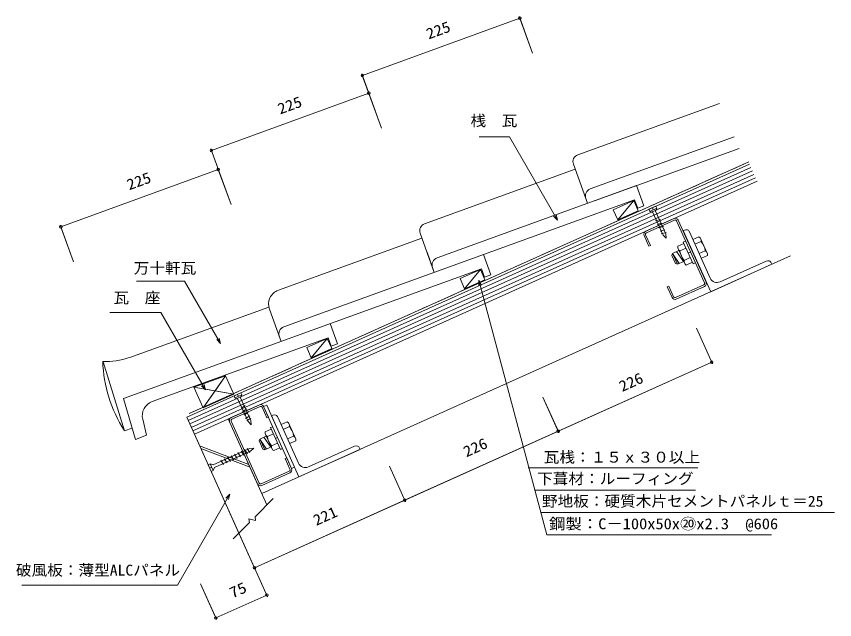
# Model space of a CAD drawing. Units: millimetres, scale not verified. Extents: x -556 to 542, y -405 to 405.
import ezdxf
from ezdxf.enums import TextEntityAlignment as Align

# ---------------------------------------------------------------- set-up
doc = ezdxf.new("R2010")
doc.units = ezdxf.units.MM
doc.header["$LTSCALE"] = 10
doc.linetypes.add('DASHED3', pattern=[4, 3, -1])
for name, color, linetype, lineweight in [('0-0_1', 2, 'Continuous', 18), ('0-1_2', 2, 'Continuous', 18), ('0-2_3', 2, 'Continuous', 18)]:
    doc.layers.add(name, color=color, linetype=linetype, lineweight=lineweight)
doc.styles.add('ＭＳ ゴシック', font='')
doc.styles.get('ＭＳ ゴシック').set_extended_font_data('MS Gothic')

msp = doc.modelspace()

# ---------------------------------------------------------------- linework, layer by layer
at = {"layer": '0-0_1'}
for p, q in [((-91.5, 325.61), (119.85, 402.79)), ((118.99, 405.14), (137, 355.82)), ((-92.36, 327.96), (-74.35, 278.65)), ((-294.24, 224.86), (-82.89, 302.04)), ((-83.75, 304.39), (-65.74, 255.07)), ((-295.1, 227.21), (-277.09, 177.9)), ((-496.35, 122.38), (-285, 199.56)), ((-285.86, 201.91), (-267.85, 152.59)), ((-317.04, -156.03), (438.21, 183.83)), ((272.69, 157.76), (245.33, 145.45)), ((272.69, 157.76), (251.49, 131.77)), ((278.84, 144.08), (272.69, 157.76)), ((245.33, 145.45), (251.49, 131.77)), ((251.49, 131.77), (278.84, 144.08)), ((293.2, 145.99), (302.32, 150.1)), ((293.2, 145.99), (294.43, 143.26)), ((294.43, 143.26), (303.55, 147.36)), ((294.43, 143.26), (298.4, 141.75)), ((297.76, 148.05), (298.99, 145.31)), ((303.55, 147.36), (302.05, 143.39)), ((302.05, 143.39), (315.69, 113.08)), ((302.32, 150.1), (303.55, 147.36)), ((326.55, 133.59), (288.8, 116.6)), ((298.4, 141.75), (312.04, 111.44)), ((308.49, 132.1), (301.99, 130.33)), ((-497.21, 124.73), (-479.2, 75.41)), ((327.5, 131.49), (289.74, 114.5)), ((310.54, 127.54), (304.04, 125.77)), ((312.59, 122.98), (306.1, 121.21)), ((367.65, 47.14), (330.14, 130.49)), ((332.24, 131.43), (369.74, 48.08)), ((293.08, 96.59), (286.64, 110.91)), ((295.18, 97.54), (288.74, 111.86)), ((314.64, 118.42), (308.15, 116.66)), ((316.18, 115.01), (309.68, 113.24)), ((316.16, 107.15), (312.04, 111.44)), ((316.16, 107.15), (315.69, 113.08)), ((340.91, 118.12), (339.09, 117.3)), ((376.02, 35.22), (339.09, 117.3)), ((347.52, 115.61), (375.42, 53.6)), ((331.94, 96.38), (340.08, 100.04)), ((341.94, 103.23), (339.2, 101.99)), ((352.33, 72.82), (339.2, 101.99)), ((360.24, 109.11), (352.09, 105.45)), ((363.08, 102.79), (354.94, 99.13)), ((361.97, 107.86), (360.24, 109.11)), ((361.97, 107.86), (371.82, 85.97)), ((295.18, 97.54), (293.08, 96.59)), ((333.37, 90.6), (324.7, 86.7)), ((330.26, 89.2), (339.4, 75.77)), ((331.72, 94.25), (331.94, 96.38)), ((341.57, 72.36), (331.72, 94.25)), ((334.78, 90.06), (342.92, 93.72)), ((348.5, 88.64), (345.77, 87.4)), ((368.76, 90.16), (360.62, 86.49)), ((-226.31, -235.82), (483.35, 83.52)), ((324.7, 86.7), (323.7, 84.05)), ((323.7, 84.05), (328.62, 73.11)), ((324.7, 86.7), (333.84, 73.27)), ((324.7, 86.7), (331.27, 72.11)), ((340.47, 77.42), (348.61, 81.09)), ((371.61, 83.84), (363.47, 80.17)), ((371.82, 85.97), (371.61, 83.84)), ((328.62, 73.11), (331.27, 72.11)), ((339.93, 76.01), (331.27, 72.11)), ((341.57, 72.36), (343.31, 71.11)), ((343.31, 71.11), (351.45, 74.77)), ((355.07, 74.05), (352.33, 72.82)), ((450.66, 76.49), (388.65, 48.58)), ((66.92, 65.16), (39.56, 52.85)), ((66.92, 65.16), (45.72, 39.17)), ((73.08, 51.48), (66.92, 65.16)), ((39.56, 52.85), (45.72, 39.17)), ((45.72, 39.17), (73.08, 51.48)), ((64.62, 50.75), (156.25, -291.2)), ((366.64, 44.49), (328.89, 27.5)), ((319.8, 42.82), (317.71, 41.88)), ((324.15, 27.56), (317.71, 41.88)), ((326.25, 28.51), (319.8, 42.82)), ((367.59, 42.39), (329.83, 25.41)), ((378.44, -61.54), (356.89, -13.66)), ((-138.85, -27.43), (-166.2, -39.75)), ((-138.85, -27.43), (-160.05, -53.42)), ((-132.69, -41.11), (-138.85, -27.43)), ((-166.2, -39.75), (-160.05, -53.42)), ((-160.05, -53.42), (-132.69, -41.11)), ((171.32, -152), (377.41, -59.26)), ((-317.55, -93.07), (-264.03, -102.36)), ((-254.69, -100.56), (-263.81, -104.66)), ((-263.81, -104.66), (-262.58, -107.4)), ((-253.46, -103.3), (-262.58, -107.4)), ((-262.58, -107.4), (-258.61, -108.9)), ((-259.25, -102.61), (-258.02, -105.35)), ((-258.61, -108.9), (-244.97, -139.22)), ((-253.46, -103.3), (-254.97, -107.26)), ((-254.97, -107.26), (-241.33, -137.58)), ((-254.69, -100.56), (-253.46, -103.3)), ((172.34, -154.28), (150.8, -106.4)), ((-267.53, -133.75), (-229.77, -116.76)), ((-266.58, -135.85), (-228.83, -118.86)), ((-254.43, -121.21), (-248.8, -117.52)), ((-219.74, -134.18), (-226.18, -119.86)), ((-224.09, -118.92), (-219.98, -117.07)), ((-217.64, -133.23), (-224.09, -118.92)), ((-224.09, -118.92), (-186.58, -202.27)), ((-219.98, -117.07), (-182.48, -200.42)), ((-252.38, -125.77), (-246.75, -122.08)), ((-250.33, -130.33), (-244.7, -126.64)), ((-248.28, -134.89), (-242.65, -131.2)), ((-211.72, -130.56), (-213.54, -131.39)), ((-176.61, -213.46), (-213.54, -131.39)), ((-271.45, -135.51), (-219.56, -250.82)), ((-269.68, -139.43), (-232.18, -222.78)), ((-230.08, -221.84), (-267.58, -138.49)), ((-246.74, -138.31), (-241.11, -134.61)), ((-240.85, -143.5), (-244.97, -139.22)), ((-240.85, -143.5), (-241.33, -137.58)), ((-219.74, -134.18), (-217.64, -133.23)), ((-205.1, -133.07), (-177.2, -195.08)), ((-192.39, -139.57), (-200.53, -143.23)), ((-190.65, -140.82), (-192.39, -139.57)), ((-190.65, -140.82), (-180.8, -162.71)), ((-222.11, -154.98), (-221.9, -152.85)), ((-221.9, -152.85), (-213.76, -149.19)), ((-211.9, -146), (-214.63, -147.23)), ((-201.5, -176.41), (-214.63, -147.23)), ((-189.55, -145.89), (-197.69, -149.55)), ((-34.78, -244.74), (171.32, -152)), ((-317.04, -156.03), (-257.2, -289.02)), ((-229.13, -162.53), (-219.99, -175.96)), ((-229.13, -162.53), (-222.57, -177.12)), ((-223.58, -160.03), (-214.44, -173.46)), ((-212.27, -176.87), (-222.11, -154.98)), ((-219.05, -159.17), (-210.91, -155.5)), ((-205.33, -160.59), (-208.07, -161.82)), ((-183.86, -158.52), (-192, -162.19)), ((-180.8, -162.71), (-181.02, -164.84)), ((-243.94, -196.63), (-310.06, -171.55)), ((-242.2, -200.5), (-308.32, -175.42)), ((-291.88, -197.34), (-243.18, -175.43)), ((-242.45, -180.84), (-246.14, -175.21)), ((-237.25, -174.95), (-243.18, -175.43)), ((-237.25, -174.95), (-241.54, -179.07)), ((-230.14, -165.17), (-225.21, -176.12)), ((-213.91, -173.22), (-222.57, -177.12)), ((-213.37, -171.8), (-205.23, -168.14)), ((-210.53, -178.12), (-202.38, -174.46)), ((-198.77, -175.18), (-201.5, -176.41)), ((-181.02, -164.84), (-189.16, -168.51)), ((-101.97, -172.19), (-163.98, -200.1)), ((-290.23, -200.99), (-241.54, -179.07)), ((-264.1, -190.58), (-267.79, -184.96)), ((-259.54, -188.53), (-263.23, -182.91)), ((-254.98, -186.48), (-258.67, -180.85)), ((-250.42, -184.43), (-254.11, -178.8)), ((-245.86, -182.38), (-249.55, -176.75)), ((-225.21, -176.12), (-222.57, -177.12)), ((-212.27, -176.87), (-210.53, -178.12)), ((-298.58, -197.07), (-295.84, -195.84)), ((-298.58, -197.07), (-294.47, -206.19)), ((-295.84, -195.84), (-291.74, -204.96)), ((-295.84, -195.84), (-291.88, -197.34)), ((-277.78, -196.74), (-281.47, -191.11)), ((-273.22, -194.69), (-276.91, -189.06)), ((-268.66, -192.64), (-272.35, -187.01)), ((-195.12, -188.89), (-193.02, -187.95)), ((-188.68, -203.21), (-195.12, -188.89)), ((-186.58, -202.27), (-193.02, -187.95)), ((-296.52, -201.63), (-293.79, -200.4)), ((-294.47, -206.19), (-291.74, -204.96)), ((-291.74, -204.96), (-290.23, -200.99)), ((-227.43, -222.84), (-189.68, -205.85)), ((-226.49, -224.94), (-188.74, -207.95)), ((-182.48, -200.42), (-186.58, -202.27)), ((-33.75, -247.02), (-55.3, -199.15)), ((130.9, -201.14), (358.71, -201.14)), ((139.53, -231.24), (355.51, -231.24)), ((-236.31, -335.43), (-34.78, -244.74)), ((-235.56, -267.05), (-211.09, -242.22)), ((149.08, -261.33), (534.42, -261.33)), ((-244.03, -269.6), (-235, -271.92)), ((-243.14, -274.75), (-244.03, -269.6)), ((-235, -271.92), (-235.56, -267.05)), ((-264.8, -296.72), (-243.14, -274.75)), ((-235.29, -337.71), (-256.83, -289.84)), ((156.25, -291.2), (457.74, -291.2))]:
    msp.add_line(p, q, dxfattribs=at)
at = {"layer": '0-0_1', "color": 7}
for p, q in [((-91.5, 325.61), (119.85, 402.79)), ((119.27, 404.39), (137, 355.82)), ((-65.74, 255.07), (-92.08, 327.21)), ((-294.24, 224.86), (-82.89, 302.04)), ((65.45, 243.43), (105.95, 243.43)), ((-267.85, 152.59), (-295.1, 227.21)), ((427.42, 209.83), (-323.99, -128.3)), ((-496.35, 122.38), (-285, 199.56)), ((-317.04, -156.03), (438.21, 183.83)), ((170.54, 131.56), (165.24, 136.86)), ((-496.93, 123.98), (-479.2, 75.41)), ((-226.31, -235.82), (483.35, 83.52)), ((39.56, 52.85), (66.92, 65.16)), ((-394.63, 49.67), (-330.13, 49.67)), ((-281.74, -34.13), (-330.13, 49.67)), ((64.62, 50.75), (68.12, 44.7)), ((-430.66, 7.52), (-362.08, 7.52)), ((378.44, -61.54), (356.89, -13.66)), ((-160.05, -53.42), (-138.85, -27.43)), ((-236.31, -335.43), (377.41, -59.26)), ((-307.41, -91.05), (-302.1, -96.36)), ((172.01, -153.55), (150.8, -106.4)), ((-219.56, -250.82), (-271.45, -135.51)), ((-310.06, -171.55), (-243.94, -196.63)), ((-242.2, -200.5), (-308.32, -175.42)), ((-33.75, -247.02), (-55.3, -199.15)), ((132.12, -201.14), (358.71, -201.14)), ((-269.38, -236.56), (-271.32, -243.8)), ((140.18, -231.24), (350.72, -231.24)), ((149.08, -261.33), (542.4, -261.33)), ((156.25, -291.2), (456.15, -291.2)), ((-548.61, -358.68), (-339.89, -358.68)), ((-287.51, -404.41), (-308.73, -357.26)), ((-219.82, -372.08), (-288.21, -402.86))]:
    msp.add_line(p, q, dxfattribs=at)
at = {"layer": '0-0_1', "color": 4}
for p, q in [((197.72, 219.3), (387.69, 288.22)), ((214.38, 173.4), (407.41, 243.43)), ((220.17, 157.42), (414.28, 227.84)), ((-7.99, 126.58), (194.12, 199.91)), ((191.73, 206.49), (210.77, 154.01)), ((191.73, 206.49), (210.77, 154.01)), ((286.47, 150.62), (278.01, 147.55)), ((-13.98, 113.77), (5.06, 61.29)), ((-204.3, 37.28), (-11.59, 107.19)), ((-4.77, 88.39), (5.06, 61.29)), ((70.87, 85.16), (80.76, 57.9)), ((68.2, 66.11), (-412.22, -108.19)), ((68.2, 66.11), (72.3, 54.83)), ((80.76, 57.9), (72.3, 54.83)), ((-403.54, -53.1), (-217.3, 14.47)), ((-216.28, 11.65), (-200.65, -31.43)), ((-134.85, -7.55), (-124.96, -34.82)), ((-373.81, -112.33), (-137.51, -26.6)), ((-137.51, -26.6), (-133.42, -37.89)), ((-124.96, -34.82), (-133.42, -37.89)), ((-439.56, -58.71), (-410.65, -151.41)), ((-412.22, -108.19), (-396.15, -162.99)), ((-412.02, -108.05), (-412.09, -108.7)), ((-386.42, -135.87), (-381.13, -157.54)), ((-410.65, -151.41), (-400.61, -147.77)), ((-381.13, -157.54), (-396.15, -162.99))]:
    msp.add_line(p, q, dxfattribs=at)
at = {"layer": '0-0_1', "linetype": 'DASHED3'}
msp.add_line((-323.99, -128.3), (427.42, 209.83), dxfattribs=at)
at = {"layer": '0-0_1', "color": 1}
for p, q in [((-325.25, -137.79), (430.01, 202.07)), ((-323.2, -142.35), (432.06, 197.51)), ((-321.15, -146.91), (434.11, 192.95)), ((-319.09, -151.47), (436.16, 188.39))]:
    msp.add_line(p, q, dxfattribs=at)
at = {"layer": '0-0_1', "color": 7}
for points in [[(105.95, 243.43), (170.54, 131.56), (168.63, 138.71)], [(427.95, 206.63), (-327.3, -133.23), (-218.79, -374.36)], [(251.49, 131.77), (272.69, 157.76), (251.49, 131.77)], [(39.56, 52.85), (45.72, 39.17), (66.92, 65.16), (73.08, 51.48), (45.72, 39.17)], [(156.25, -291.2), (64.62, 50.75), (64.62, 43.25)], [(-304.04, -89.11), (-302.1, -96.36), (-362.08, 7.52)], [(-287.04, -28.83), (-281.74, -34.13), (-283.68, -26.88)], [(-275.13, -77.68), (-317.55, -93.07), (-305.46, -119.96)], [(-305.06, -120.83), (-264.03, -102.36), (-289.22, -97.99), (-275.13, -77.68), (-264.42, -101.49)], [(-305.06, -120.83), (-289.22, -97.99), (-317.55, -93.07)], [(-339.89, -358.68), (-269.38, -236.56), (-274.69, -241.86)], [(-264.8, -296.72), (-243.14, -274.75), (-244.03, -269.6), (-235, -271.92), (-235.56, -267.05), (-211.09, -242.22)]]:
    msp.add_lwpolyline(points, dxfattribs=at)
at = {"layer": '0-0_1', "color": 4}
for points in [[(8.66, 80.68), (276.58, 177.88), (286.47, 150.62)], [(-197.05, -12.04), (273.91, 158.83), (278.01, 147.55)]]:
    msp.add_lwpolyline(points, dxfattribs=at)
at = {"layer": '0-0_1', "color": 7}
for points in [[(251.49, 131.77), (245.33, 145.45), (272.69, 157.76), (278.84, 144.08)], [(-160.05, -53.42), (-166.2, -39.75), (-138.85, -27.43), (-132.69, -41.11)]]:
    msp.add_lwpolyline(points, close=True, dxfattribs=at)
at = {"layer": '0-0_1'}
for points in [[(457.27, 73.98), (458.09, 72.15), (376.02, 35.22)], [(64.62, 43.25), (64.62, 50.75), (68.37, 44.26)], [(-264.03, -102.36), (-275.13, -77.68), (-305.06, -120.83)], [(-220.47, -158.63), (-229.13, -162.53), (-230.14, -165.17)], [(-95.35, -174.7), (-94.53, -176.53), (-176.61, -213.46)]]:
    msp.add_lwpolyline(points, dxfattribs=at)
for centre in [(119.85, 402.79), (-91.5, 325.61), (-82.89, 302.04), (-294.24, 224.86), (-285, 199.56), (-496.35, 122.38), (377.41, -59.26), (171.32, -152), (171.32, -152), (-34.78, -244.74), (-34.78, -244.74), (-236.31, -335.43)]:
    msp.add_circle(centre, 1.7, dxfattribs=at)
at = {"layer": '0-0_1', "color": 4}
for centre, radius, start, end in [((201.13, 209.9), 10, 109.94091, 199.94091), ((217.79, 164), 10, 109.94091, 199.94091), ((-4.58, 117.18), 10, 109.94091, 199.94091), ((12.08, 71.28), 10, 109.94091, 199.94091), ((-197.48, 18.48), 20, 109.94091, 199.94091), ((-193.64, -21.44), 10, 109.94091, 199.94091), ((-437.36, 45.65), 104.21, 268.6924, 288.42794), ((-259.1, -52.54), 181.03, 181.81043, 212.85046), ((-366.99, -131.13), 20, 109.94091, 193.69899)]:
    msp.add_arc(centre, radius, start, end, dxfattribs=at)
at = {"layer": '0-0_1'}
for centre, radius, start, end in [((328.32, 129.66), 4.3, 24.22776, 114.22777), ((328.32, 129.66), 2, 24.22776, 114.22777), ((290.56, 112.68), 4.3, 114.22777, 204.22776), ((290.56, 112.68), 2, 114.22777, 204.22776), ((342.96, 113.56), 5, 24.22495, 114.23559), ((357.03, 103.87), 6.15, 349.89966, 23.90192), ((345.98, 87.5), 22.94, 6.65164, 41.80841), ((337.99, 95.31), 6.15, 204.58611, 238.59338), ((357.53, 92.7), 22.9, 186.62355, 221.83907), ((365.56, 84.91), 6.15, 24.56293, 58.57767), ((346.53, 76.34), 6.16, 169.90003, 203.85469), ((452.71, 71.93), 5, 24.22495, 114.23559), ((365.82, 46.32), 2, 294.22776, 24.22776), ((365.82, 46.32), 4.3, 294.22776, 24.22776), ((384.54, 57.7), 10, 204.2319, 294.21913), ((328.07, 29.33), 4.3, 204.22776, 294.22776), ((328.07, 29.33), 2, 204.22776, 294.22776), ((-228.01, -120.68), 4.3, 24.22761, 114.22759), ((-228.01, -120.68), 2, 24.22761, 114.22759), ((-209.66, -135.12), 5, 24.22468, 114.23531), ((-265.76, -137.67), 4.3, 114.22759, 204.2276), ((-265.76, -137.67), 2, 114.22759, 204.2276), ((-195.6, -144.81), 6.15, 349.89938, 23.90165), ((-206.64, -161.18), 22.94, 6.65137, 41.80814), ((-215.85, -153.92), 6.15, 204.58583, 238.5931), ((-196.31, -156.53), 22.9, 186.62327, 221.83879), ((-187.07, -163.77), 6.15, 24.56266, 58.5774), ((-207.3, -172.88), 6.16, 169.89976, 203.85441), ((-99.91, -176.75), 5, 24.22468, 114.23531), ((-168.08, -190.98), 10, 204.23162, 294.21885), ((-190.5, -204.03), 2, 294.2276, 24.22761), ((-190.5, -204.03), 4.3, 294.2276, 24.22761), ((-228.25, -221.02), 4.3, 204.2276, 294.2276), ((-228.25, -221.02), 2, 204.2276, 294.2276)]:
    msp.add_arc(centre, radius, start, end, dxfattribs=at)
at = {"layer": '0-1_2'}
for p, q in [((-327.3, -133.23), (427.95, 206.63)), ((-317.04, -156.03), (-327.3, -133.23)), ((-218.79, -374.36), (-240.34, -326.49)), ((-287.18, -405.14), (-308.73, -357.26)), ((-288.21, -402.86), (-219.82, -372.08))]:
    msp.add_line(p, q, dxfattribs=at)
for points in [[(170.54, 131.56), (105.95, 243.43), (65.45, 243.43)], [(168.6, 138.8), (170.54, 131.56), (165.24, 136.86)], [(-305.06, -120.83), (-317.55, -93.07), (-275.13, -77.68)]]:
    msp.add_lwpolyline(points, dxfattribs=at)
for centre in [(-219.82, -372.08), (-288.21, -402.86)]:
    msp.add_circle(centre, 1.7, dxfattribs=at)
at = {"layer": '0-2_3'}
for points in [[(-281.74, -34.13), (-330.13, 49.67), (-394.63, 49.67)], [(-302.1, -96.36), (-362.08, 7.52), (-430.66, 7.52)], [(-283.68, -26.88), (-281.74, -34.13), (-287.04, -28.83)], [(-304.04, -89.11), (-302.1, -96.36), (-307.41, -91.05)], [(-269.38, -236.56), (-339.89, -358.68), (-548.61, -358.68)], [(-274.69, -241.86), (-269.38, -236.56), (-271.32, -243.8)]]:
    msp.add_lwpolyline(points, dxfattribs=at)

# ---------------------------------------------------------------- texts
at = {"layer": '0-0_1', "color": 7, "style": 'ＭＳ ゴシック', "width": 1.1}
for s, rotation, p in [('225', 20.061, (-1.1, 369.93)), ('225', 20.061, (-200.44, 269.18)), ('225', 20.061, (-403.02, 167.34)), ('226', 24.228, (258.9, -103.49)), ('226', 24.228, (49.82, -191.24)), ('221', 24.228, (-151.69, -283.33))]:
    msp.add_text(s, height=14.66, rotation=rotation, dxfattribs=at).set_placement(p, align=Align.BOTTOM_LEFT)
at = {"layer": '0-0_1', "color": 7, "style": 'ＭＳ ゴシック'}
for s, width, p in [('\u3000瓦桟：１５ｘ３０以上', 1.05, (130.9, -198.64)), ('下葺材：ルーフィング', 1.05, (143.07, -227.42)), ('野地板：硬質木片セメントパネルｔ＝25', 1.05, (149.46, -257.77)), ('鋼製：C－100x50x⑳x2.3\u3000@606', 1.1, (159.04, -288.12))]:
    msp.add_text(s, height=14.66, dxfattribs=dict(at, width=width)).set_placement(p, align=Align.BOTTOM_LEFT)
at = {"layer": '0-1_2', "color": 7, "style": 'ＭＳ ゴシック', "width": 1.05}
msp.add_text('桟\u3000瓦', height=14.66, dxfattribs=at).set_placement((53.62, 253.37), align=Align.BOTTOM_LEFT)
at = {"layer": '0-1_2', "color": 7, "style": 'ＭＳ ゴシック', "width": 1.15}
msp.add_text('75', height=14.66, rotation=24.228, dxfattribs=at).set_placement((-264.25, -380.77), align=Align.BOTTOM_LEFT)
at = {"layer": '0-2_3', "color": 7, "style": 'ＭＳ ゴシック', "width": 1.05}
for s, p in [('万十軒瓦', (-398.43, 55.31)), ('瓦\u3000座\u3000', (-425.58, 15.37)), ('破風板：薄型ALCパネル', (-556.56, -350.42))]:
    msp.add_text(s, height=14.66, dxfattribs=at).set_placement(p, align=Align.BOTTOM_LEFT)

doc.saveas('drawing.dxf')
